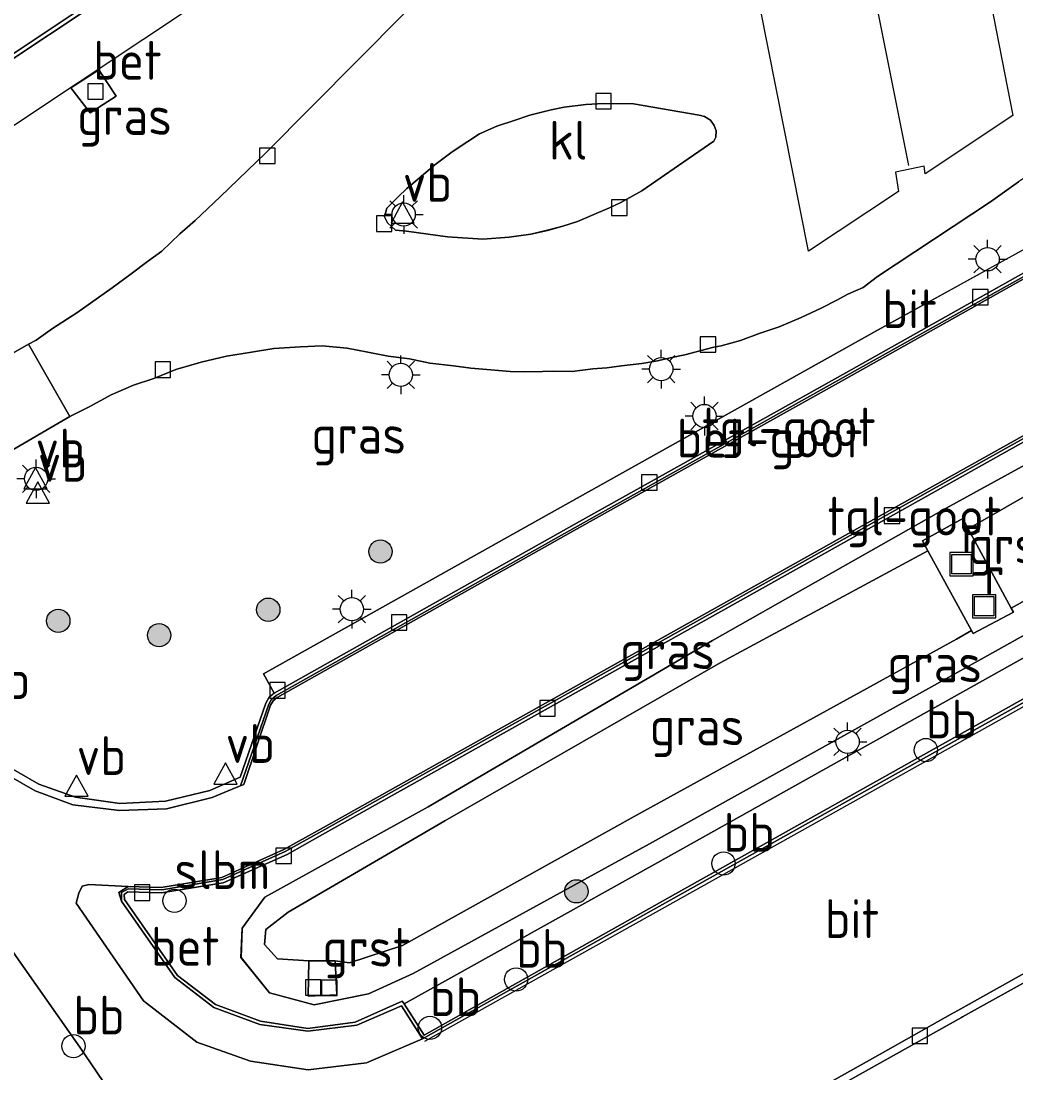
# Model space of a CAD drawing. Extents: x 253736 to 255979, y 477184 to 479215.
# Drawn here: x 254837.1 to 254901.2, y 477930.2 to 477998.1 of the extents above; entities that cross this region are included whole.
import ezdxf
from ezdxf.enums import TextEntityAlignment as Align

# ---------------------------------------------------------------- set-up
doc = ezdxf.new("R2010")
doc.units = 0
for name, color, linetype, lineweight in [('af-bs-rasterhekwerk', 8, 'hekwerk', 18), ('bp-b5-grasland', 8, 'Continuous', 18), ('bp-bs-boom', 8, 'Continuous', 18), ('gw-bs-kruinlijn', 8, 'Continuous', 18), ('gw-bs-teenlijn', 8, 'Continuous', 18), ('kd-bs-nok', 8, 'Continuous', 18), ('mk-bs-streep 0.15', 8, 'Continuous', 18), ('og-b5-bebouwing', 8, 'Continuous', 18), ('og-bs-terreinafscheiding', 8, 'Continuous', 18), ('vh-b5-verh_soort', 8, 'Continuous', 18), ('vh-bs-band', 8, 'Continuous', 18), ('wh-bs-kolk', 8, 'Continuous', 18), ('wh-bs-put', 8, 'Continuous', 18), ('wm-bs-lichtmast', 8, 'Continuous', 18), ('wm-bs-overig', 8, 'Continuous', 18), ('wm-bs-slagboom', 8, 'Continuous', 18), ('wm-bs-verkeersbord', 8, 'Continuous', 18)]:
    doc.layers.add(name, color=color, linetype=linetype, lineweight=lineweight)
doc.styles.add('rtw_iso', font='isocp.shx')
doc.linetypes.add('hekwerk', pattern='A,7,-1.5,[1,RTW.shx,S=0.75,R=0,X=0,Y=0],-1.5', length=10)

# ---------------------------------------------------------------- blocks, each defined once
blk = doc.blocks.new('dtbattr')
at = {"style": 'rtw_iso'}
blk.add_attdef('TAG', (0.591, 0.868), '', height=2.5, dxfattribs=at)
blk = doc.blocks.new('dtb')
blk.add_circle((0, 0), 0.75)
blk = doc.blocks.new('put')
for p, q in [((0.75, 0.75), (-0.75, 0.75)), ((-0.75, 0.75), (-0.75, -0.75)), ((0.75, -0.75), (0.75, 0.75)), ((-0.75, -0.75), (0.75, -0.75))]:
    blk.add_line(p, q)
blk.add_lwpolyline([(-0.625, 0.625), (0.625, 0.625), (0.625, -0.625), (-0.625, -0.625)], close=True)
blk = doc.blocks.new('kolk')
blk.add_lwpolyline([(-0.5, -0.5), (0.5, -0.5), (0.5, 0.5), (-0.5, 0.5)], close=True)
blk = doc.blocks.new('verkeersbord')
for p, q in [((0, 0.75), (-0.75, -0.625)), ((0.75, -0.625), (0, 0.75)), ((-0.75, -0.625), (0.75, -0.625))]:
    blk.add_line(p, q)
blk = doc.blocks.new('dtbattr-r')
at = {"style": 'rtw_iso'}
blk.add_attdef('TAG', text='', height=2.5, dxfattribs=at).set_placement((0, 0), align=Align.MIDDLE_CENTER)
blk = doc.blocks.new('RW1 Buren totaal_ACAD_1_FMEBLOCK78')
at = {"layer": 'bp-b5-grasland'}
for points in [[(15.245, 2.359, 24.467), (-6.34, -9.655, 24.521), (-21.573, -18.012, 24.432), (-24.466, -19.33, 24.416), (-27.952, -20.036, 24.414), (-30.846, -19.28, 24.342), (-32.68, -16.982, 24.235), (-32.614, -15.102, 24.202), (-31.151, -13.096, 24.24), (-20.612, -7.271, 24.233), (-2.275, 3.455, 24.278), (12.789, 11.992, 24.253), (26.947, 19.762, 24.259), (28.778, 20.036, 24.31), (30.002, 19.139, 24.293), (32.68, 14.091, 24.4), (32.482, 12.659, 24.442), (31.518, 11.453, 24.498)], [(16.997, 5.536, 23.639), (30.515, 13.093, 23.603), (30.95, 13.815, 23.667), (28.969, 18.28, 23.773), (27.895, 18.516, 23.691), (14.224, 10.67, 23.641), (13.868, 11.326, 23.791), (11.263, 9.887, 23.729), (11.611, 9.253, 23.63), (-1.773, 2.016, 23.571), (-19.525, -8.183, 23.514), (-29.632, -14.06, 23.543), (-31.069, -15.183, 23.547), (-31.154, -16.157, 23.525), (-30.322, -17.084, 23.561), (-28.314, -17.209, 23.641), (-28.346, -19.486, 24.231), (-26.499, -19.4, 24.196), (-26.614, -17.205, 23.632), (-25.68, -17.33, 23.549), (-22.259, -16.207, 23.587), (-7.136, -7.791, 23.574), (13.456, 3.556, 23.648), (14.433, 4.102, 23.645), (14.535, 3.915, 23.736), (17.132, 5.286, 23.756)]]:
    blk.add_polyline3d(points, close=True, dxfattribs=at)
blk = doc.blocks.new('RW1 Buren totaal_ACAD_1_FMEBLOCK79')
at = {"layer": 'bp-b5-grasland'}
for points in [[(-19.999, -20.823, 24.508), (-20.121, -20.658, 24.51), (-23.147, -22.008, 24.483), (-26.204, -22.415, 24.478), (-29.257, -21.956, 24.461), (-32.169, -20.868, 24.428), (-34.605, -19.011, 24.363), (-38.035, -14.092, 24.279), (-38.052, -13.775, 24.278), (-37.813, -13.606, 24.302), (-35.643, -13.673, 24.288), (-31.669, -13.013, 24.316), (-27.541, -11.188, 24.323), (-25.267, -9.905, 24.351), (11.03, 10.417, 24.389), (31.891, 22.108, 24.387), (32.513, 22.415, 24.373), (35.127, 17.363, 24.458), (38.052, 11.618, 24.583), (25.066, 4.351, 24.555), (-3.827, -11.813, 24.585)], [(17.408, 1.509, 24.467), (33.681, 10.603, 24.498), (34.646, 11.808, 24.442), (34.843, 13.24, 24.4), (32.165, 18.289, 24.293), (30.941, 19.185, 24.31), (29.111, 18.912, 24.259), (14.953, 11.142, 24.253), (-0.112, 2.604, 24.278), (-18.449, -8.122, 24.233), (-28.988, -13.947, 24.24), (-30.451, -15.953, 24.202), (-30.516, -17.833, 24.235), (-28.683, -20.13, 24.342), (-25.788, -20.886, 24.414), (-22.303, -20.181, 24.416), (-19.41, -18.862, 24.432), (-4.177, -10.505, 24.521)]]:
    blk.add_polyline3d(points, close=True, dxfattribs=at)
blk = doc.blocks.new('RW1 Buren totaal_ACAD_1_FMEBLOCK85')
at = {"layer": 'bp-b5-grasland'}
for points in [[(43.465, 20.609, 24.322), (22.615, -0.414, 24.103), (19.684, -3.237, 24.085), (18.083, -4.762, 24.082), (17.101, -5.62, 24.073), (15.924, -6.741, 24.073), (15.017, -7.407, 24.067), (13.951, -8.208, 24.061), (12.736, -9.108, 24.058), (10.446, -10.718, 23.971), (8.882, -11.727, 23.938), (7.823, -12.479, 23.929), (7.342, -12.733, 23.92), (-1.29, -17.695, 23.906), (-12.991, -23.709, 23.963), (-21.991, -27.286, 24.011), (-35.443, -31.88, 23.971)], [(-32.341, -20.108, 24.057), (-13.61, -7.756, 24.114), (6.65, 5.883, 24.136), (26.736, 19.238, 24.162)]]:
    blk.add_polyline3d(points, dxfattribs=at)
blk.add_polyline3d([(12.98, 3.256, 23.842), (11.87, 4.955, 23.842), (10.059, 3.801, 23.842), (11.314, 2.189, 23.842)], close=True, dxfattribs=at)
blk = doc.blocks.new('boom')
blk.add_hatch(color=256).paths.add_polyline_path([(-0.75, 0, 1), (0.75, 0, 1)])
blk.add_circle((0, 0), 0.75)
blk = doc.blocks.new('lantaarnpaal')
for p, q in [((-0.884, 0.884), (-0.53, 0.53)), ((0, 0.75), (0, 1.25)), ((0.53, 0.53), (0.884, 0.884)), ((-0.75, 0), (-1.25, 0)), ((0.75, 0), (1.25, 0)), ((-0.53, -0.53), (-0.884, -0.884)), ((0.53, -0.53), (0.884, -0.884)), ((0, -0.75), (0, -1.25))]:
    blk.add_line(p, q)
blk.add_circle((0, 0), 0.75)
blk = doc.blocks.new('RW1 Buren totaal_ACAD_1_FMEBLOCK884')
at = {"layer": 'vh-b5-verh_soort'}
for points in [[(37.033, 13.706, 24.459), (28.003, 8.693, 24.45), (20.123, 4.313, 24.444), (19.789, 4.191, 24.458), (19.502, 4.211, 24.451), (14.848, 5.585, 24.367), (14.374, 5.609, 24.355), (13.957, 5.482, 24.338), (0.405, -2.127, 24.365), (-16.768, -11.724, 24.374), (-36.456, -22.796, 24.329), (-37.138, -21.547, 24.301), (-19.985, -11.943, 24.38), (2.486, 0.642, 24.392), (19.346, 9.943, 24.549), (17.295, 13.743, 24.294), (27.236, 20.393, 24.427), (30.828, 22.796, 24.417), (32.339, 20.583, 24.45), (35.661, 22.486, 24.45), (37.138, 14.87, 24.45), (36.489, 14.504, 24.45)], [(23.755, 8.004, 24.45), (36.443, 15.026, 24.45), (35.201, 21.32, 24.45), (22.542, 14.285, 24.45)]]:
    blk.add_polyline3d(points, close=True, dxfattribs=at)
blk = doc.blocks.new('RW1 Buren totaal_ACAD_1_FMEBLOCK887')
at = {"layer": 'vh-b5-verh_soort'}
for points in [[(25.838, 22.085, 24.295), (25.579, 21.902, 24.295), (25.06, 21.488, 24.295), (24.778, 21.113, 24.295), (24.624, 20.545, 24.295), (24.621, 20.001, 24.295), (24.683, 19.545, 24.295), (24.773, 19.332, 24.349), (20.544, 16.471, 24.295), (20.815, 16.058, 24.295), (19.461, 15.093, 24.295), (19.533, 14.762, 24.295), (21.659, 3.81, 24.295), (21.696, 3.578, 24.295), (23.387, 4.714, 24.295), (23.737, 4.192, 24.295), (37.268, 13.137, 24.295), (37.545, 12.771, 24.293), (33.881, 10.302, 24.295), (41.503, -0.861, 24.297), (37.884, -3.279, 24.328), (22.335, -13.639, 24.403), (20.529, -14.92, 24.217), (13.248, -19.746, 24.217), (12.311, -20.448, 24.217), (11.336, -20.88, 24.217), (10.581, -21.291, 24.217), (9.686, -21.736, 24.217), (9.287, -21.94, 24.217), (8.315, -22.391, 24.217), (6.897, -22.983, 24.217), (5.667, -23.404, 24.217), (4.394, -23.878, 24.211), (3.163, -24.207, 24.238), (2.683, -24.293, 24.25), (1.864, -24.516, 24.25), (0.825, -24.802, 24.244), (-0.125, -24.984, 24.229), (-0.944, -25.181, 24.211), (-1.969, -25.35, 24.19), (-3.264, -25.501, 24.178), (-4.206, -25.632, 24.175), (-5.128, -25.701, 24.148), (-6.447, -25.872, 24.142), (-7.634, -25.854, 24.148), (-8.355, -25.861, 24.124), (-9.551, -25.889, 24.121), (-10.453, -25.876, 24.121), (-11.703, -25.753, 24.121), (-12.99, -25.648, 24.133), (-14.114, -25.495, 24.151), (-15.621, -25.326, 24.151), (-16.936, -25.052, 24.148), (-18.319, -24.88, 24.148), (-19.627, -24.626, 24.148), (-20.954, -24.374, 24.139), (-22.582, -24.225, 24.091), (-23.98, -24.284, 24.079), (-25.698, -24.378, 24.061), (-27.13, -24.632, 24.052), (-28.74, -24.887, 24.007), (-30.369, -25.279, 23.989), (-32.012, -25.746, 23.983), (-33.424, -26.319, 23.968), (-34.734, -26.746, 23.956), (-36.183, -27.367, 23.956), (-37.556, -28.128, 23.905), (-38.848, -28.782, 23.899), (-41.503, -24.098, 23.92), (-41.022, -23.845, 23.929), (-39.963, -23.093, 23.938), (-38.399, -22.084, 23.971), (-36.109, -20.473, 24.058), (-34.894, -19.573, 24.061), (-33.828, -18.773, 24.067), (-32.921, -18.106, 24.073), (-31.744, -16.986, 24.073), (-30.762, -16.128, 24.082), (-29.161, -14.602, 24.085), (-26.23, -11.78, 24.103), (-5.38, 9.243, 24.322), (-0.749, 13.633, 24.325), (0.09, 14.429, 24.325), (1.111, 15.188, 24.307), (21.266, 28.782, 24.286)], [(2.688, -11.019, 24.322), (2.816, -10.744, 24.319), (2.834, -10.35, 24.316), (2.714, -10.008, 24.316), (2.461, -9.665, 24.313), (2.079, -9.418, 24.322), (1.729, -9.328, 24.325), (-2.495, -8.6, 24.322), (-4.432, -8.578, 24.307), (-5.578, -8.655, 24.307), (-6.959, -8.821, 24.307), (-7.811, -8.99, 24.307), (-9.172, -9.328, 24.307), (-10.185, -9.677, 24.292), (-11.313, -10.051, 24.268), (-12.42, -10.543, 24.253), (-13.185, -11.04, 24.235), (-14.185, -11.698, 24.244), (-15.301, -12.547, 24.247), (-16.326, -13.402, 24.247), (-17.112, -14.064, 24.247), (-17.664, -14.595, 24.247), (-18.406, -15.326, 24.223), (-18.564, -15.891, 24.223), (-18.37, -16.284, 24.22), (-17.84, -16.751, 24.22), (-17.13, -16.823, 24.214), (-14.485, -17.192, 24.217), (-12.211, -17.328, 24.217), (-10.52, -17.205, 24.217), (-9.118, -17.018, 24.217), (-8.046, -16.764, 24.226), (-7.054, -16.496, 24.241), (-6.117, -16.183, 24.262), (-5.05, -15.749, 24.271), (-4.036, -15.306, 24.262), (-3.317, -14.959, 24.262), (-1.954, -14.214, 24.262), (0.407, -12.589, 24.283)]]:
    blk.add_polyline3d(points, close=True, dxfattribs=at)
blk = doc.blocks.new('Deel_d28hz')
at = {"layer": 'af-bs-rasterhekwerk'}
blk.add_polyline3d([(254898.616, 478032.6, 23.896), (254807.686, 477972.091, 23.769)], dxfattribs=at)
at = {"layer": 'bp-b5-grasland'}
for points in [[(254831.962, 477967.766, 23.988), (254840.204, 477972.544, 23.899), (254841.496, 477973.197, 23.905), (254842.869, 477973.959, 23.956), (254844.318, 477974.58, 23.956), (254845.628, 477975.006, 23.968), (254847.04, 477975.58, 23.983), (254848.683, 477976.047, 23.989), (254850.312, 477976.438, 24.007), (254851.922, 477976.694, 24.052), (254853.354, 477976.948, 24.061), (254855.072, 477977.042, 24.079), (254856.47, 477977.101, 24.091), (254858.098, 477976.952, 24.139), (254859.425, 477976.7, 24.148), (254860.733, 477976.446, 24.148), (254862.116, 477976.274, 24.148), (254863.431, 477976, 24.151), (254864.938, 477975.831, 24.151), (254866.062, 477975.677, 24.133), (254867.349, 477975.572, 24.121), (254868.599, 477975.449, 24.121), (254869.501, 477975.437, 24.121), (254870.697, 477975.464, 24.124), (254871.418, 477975.471, 24.148), (254872.605, 477975.454, 24.142), (254873.924, 477975.624, 24.148), (254874.846, 477975.694, 24.175), (254875.788, 477975.824, 24.178), (254877.083, 477975.976, 24.19), (254878.108, 477976.144, 24.211), (254878.927, 477976.342, 24.229), (254879.877, 477976.524, 24.244), (254880.916, 477976.809, 24.25), (254881.735, 477977.032, 24.25), (254882.215, 477977.118, 24.238), (254883.446, 477977.448, 24.211), (254884.719, 477977.922, 24.217), (254885.949, 477978.343, 24.217), (254887.367, 477978.934, 24.217), (254888.339, 477979.386, 24.217), (254888.738, 477979.589, 24.217), (254889.633, 477980.035, 24.217), (254890.388, 477980.446, 24.217), (254891.363, 477980.878, 24.217), (254892.3, 477981.58, 24.217), (254899.581, 477986.405, 24.217), (254901.387, 477987.687, 24.403)], [(254909.188, 477987.443, 24.549), (254892.328, 477978.142, 24.392), (254869.857, 477965.557, 24.38), (254852.704, 477955.953, 24.301), (254853.386, 477954.705, 24.329), (254853.061, 477954.45, 24.35), (254852.853, 477954.049, 24.36), (254851.186, 477949.278, 24.367), (254849.241, 477948.42, 24.306), (254846.371, 477947.727, 24.27), (254843.436, 477947.594, 24.213), (254840.56, 477948.005, 24.192), (254838.204, 477948.832, 24.162), (254835.644, 477950.286, 24.139)], [(254794.715, 477952.748, 23.89), (254801.221, 477954.67, 23.889), (254801.274, 477954.207, 23.877), (254805.885, 477954.791, 23.854), (254810.801, 477955.026, 23.822), (254815.668, 477954.499, 23.761), (254820.137, 477953.344, 23.682), (254823.937, 477951.34, 23.739), (254826.097, 477949.679, 23.722), (254829.579, 477946.406, 23.788), (254832.997, 477942.201, 23.918), (254833.462, 477942.501, 23.939), (254836.587, 477937.935, 24.017), (254840.856, 477931.865, 24.168), (254844.957, 477925.834, 24.282)]]:
    blk.add_polyline3d(points, dxfattribs=at)
for points in [[(254900.919, 477960.177, 23.639), (254898.146, 477965.311, 23.641), (254911.817, 477973.157, 23.691), (254912.891, 477972.921, 23.773), (254914.872, 477968.456, 23.667), (254914.438, 477967.734, 23.603)], [(254898.355, 477958.743, 23.645), (254897.378, 477958.197, 23.648), (254876.786, 477946.85, 23.574), (254861.664, 477938.435, 23.587), (254858.243, 477937.311, 23.549), (254857.308, 477937.436, 23.632), (254855.609, 477937.432, 23.641), (254853.6, 477937.558, 23.561), (254852.768, 477938.485, 23.525), (254852.853, 477939.459, 23.547), (254854.29, 477940.581, 23.543), (254864.397, 477946.459, 23.514), (254882.149, 477956.658, 23.571), (254895.533, 477963.894, 23.63)]]:
    blk.add_polyline3d(points, close=True, dxfattribs=at)
at = {"layer": 'gw-bs-kruinlijn'}
blk.add_polyline3d([(254899.167, 477957.001, 24.467), (254877.583, 477944.987, 24.521), (254862.349, 477936.63, 24.432), (254859.456, 477935.311, 24.416), (254855.971, 477934.606, 24.414), (254853.076, 477935.362, 24.342), (254851.243, 477937.659, 24.235), (254851.308, 477939.539, 24.202), (254852.771, 477941.545, 24.24), (254863.31, 477947.37, 24.233), (254881.647, 477958.096, 24.278), (254896.712, 477966.634, 24.253), (254910.87, 477974.404, 24.259), (254912.7, 477974.677, 24.31), (254913.924, 477973.781, 24.293), (254916.602, 477968.732, 24.4), (254916.405, 477967.3, 24.442), (254915.44, 477966.095, 24.498), (254899.167, 477957.001, 24.467)], dxfattribs=at)
at = {"layer": 'gw-bs-teenlijn'}
for points in [[(254898.146, 477965.311, 23.641), (254911.817, 477973.157, 23.691), (254912.891, 477972.921, 23.773), (254914.872, 477968.456, 23.667), (254914.438, 477967.734, 23.603), (254900.919, 477960.177, 23.639)], [(254855.609, 477937.432, 23.641), (254853.6, 477937.558, 23.561), (254852.768, 477938.485, 23.525), (254852.853, 477939.459, 23.547), (254854.29, 477940.581, 23.543), (254864.397, 477946.459, 23.514), (254882.149, 477956.658, 23.571), (254895.533, 477963.894, 23.63)], [(254898.355, 477958.743, 23.645), (254897.378, 477958.197, 23.648), (254876.786, 477946.85, 23.574), (254861.664, 477938.435, 23.587), (254858.243, 477937.311, 23.549), (254857.308, 477937.436, 23.632)]]:
    blk.add_polyline3d(points, dxfattribs=at)
at = {"layer": 'kd-bs-nok'}
blk.add_polyline3d([(254894.309, 477988.75, 31.228), (254887.947, 478020.561, 31.228)], dxfattribs=at)
at = {"layer": 'mk-bs-streep 0.15'}
blk.add_polyline3d([(254938.367, 477974.373, 24.548), (254923.572, 477966.064, 24.559), (254908.253, 477957.498, 24.55), (254879.088, 477941.178, 24.559), (254863.074, 477932.228, 24.521)], dxfattribs=at)
at = {"layer": 'og-b5-bebouwing'}
blk.add_polyline3d([(254900.652, 478005.175, 28.117), (254898.531, 478004.774, 30.184), (254901.01, 477991.977, 30.094), (254895.376, 477988.216, 30.082), (254895.307, 477988.707, 30.097), (254893.463, 477988.325, 30.142), (254893.653, 477987.076, 30.142), (254887.846, 477983.224, 30.073), (254881.1, 478017.272, 30.061), (254886.946, 478021.053, 30.061), (254887.041, 478020.533, 30.073), (254888.918, 478020.951, 29.926), (254888.698, 478022.222, 29.917), (254894.366, 478026.013, 29.986), (254896.348, 478015.578, 30.142), (254898.546, 478016.029, 28.039)], close=True, dxfattribs=at)
at = {"layer": 'og-bs-terreinafscheiding'}
for points in [[(254896.392, 478035.859, 24.296), (254879.585, 478024.591, 24.234), (254856.809, 478009.464, 24.228), (254836.748, 477996.087, 24.185), (254816.453, 477982.574, 24.182), (254797.669, 477970.059, 24.134), (254774.311, 477954.577, 24.128), (254762.41, 477946.648, 24.104), (254760.484, 477945.293, 24.094), (254760.096, 477944.361, 24.081), (254761.142, 477944.323, 24.07), (254769.95, 477949.032, 24.004), (254777.187, 477952.017, 23.939)], [(254760.096, 477944.361, 24.081), (254760.373, 477944.539, 24.026), (254762.082, 477945.965, 24.021), (254774.533, 477954.218, 24.043), (254797.866, 477969.852, 24.057), (254816.597, 477982.204, 24.114), (254836.857, 477995.843, 24.136), (254856.943, 478009.198, 24.162), (254879.773, 478024.347, 24.183), (254896.57, 478035.597, 24.24)], [(254900.318, 478030.107, 24.286), (254880.163, 478016.513, 24.307), (254879.142, 478015.754, 24.325), (254878.303, 478014.958, 24.325), (254873.672, 478010.569, 24.322), (254852.822, 477989.546, 24.103), (254849.891, 477986.723, 24.085), (254848.29, 477985.198, 24.082), (254847.308, 477984.34, 24.073), (254846.131, 477983.219, 24.073), (254845.224, 477982.553, 24.067), (254844.158, 477981.752, 24.061), (254842.943, 477980.852, 24.058), (254840.653, 477979.242, 23.971), (254839.089, 477978.233, 23.938), (254838.03, 477977.481, 23.929), (254837.549, 477977.227, 23.92)], [(254843.187, 477993.216, 23.842), (254842.077, 477994.915, 23.842), (254840.266, 477993.761, 23.842), (254841.521, 477992.149, 23.842), (254843.187, 477993.216, 23.842)], [(254881.74, 477990.307, 24.322), (254881.868, 477990.582, 24.319), (254881.886, 477990.975, 24.316), (254881.766, 477991.318, 24.316), (254881.513, 477991.661, 24.313), (254881.131, 477991.908, 24.322), (254880.781, 477991.998, 24.325), (254876.557, 477992.726, 24.322), (254874.62, 477992.748, 24.307), (254873.474, 477992.671, 24.307), (254872.093, 477992.505, 24.307), (254871.241, 477992.335, 24.307), (254869.88, 477991.998, 24.307), (254868.867, 477991.648, 24.292), (254867.739, 477991.275, 24.268), (254866.632, 477990.783, 24.253), (254865.867, 477990.286, 24.235), (254864.867, 477989.627, 24.244), (254863.751, 477988.778, 24.247), (254862.726, 477987.924, 24.247), (254861.94, 477987.262, 24.247), (254861.388, 477986.73, 24.247), (254860.646, 477986, 24.223), (254860.488, 477985.434, 24.223), (254860.682, 477985.042, 24.22), (254861.212, 477984.574, 24.22), (254861.922, 477984.503, 24.214), (254864.567, 477984.134, 24.217), (254866.841, 477983.998, 24.217), (254868.532, 477984.121, 24.217), (254869.934, 477984.308, 24.217), (254871.006, 477984.562, 24.226), (254871.998, 477984.83, 24.241), (254872.935, 477985.142, 24.262), (254874.002, 477985.577, 24.271), (254875.016, 477986.02, 24.262), (254875.735, 477986.367, 24.262), (254877.098, 477987.112, 24.262), (254879.459, 477988.736, 24.283), (254881.74, 477990.307, 24.322)], [(254851.22, 477948.717, 24.26), (254851.43, 477948.802, 24.262), (254853.155, 477953.933, 24.23), (254853.315, 477954.217, 24.224), (254853.58, 477954.431, 24.198), (254873.22, 477965.469, 24.231), (254890.31, 477975.027, 24.249), (254903.939, 477982.677, 24.251), (254904.269, 477982.759, 24.246), (254904.59, 477982.721, 24.263), (254909.268, 477981.376, 24.324), (254909.771, 477981.369, 24.346), (254910.119, 477981.507, 24.358), (254911.651, 477982.358, 24.466), (254913.362, 477983.308, 24.484), (254918.009, 477985.888, 24.367), (254927.069, 477990.922, 24.408)], [(254907.137, 477991.244, 24.294), (254909.188, 477987.443, 24.549), (254892.328, 477978.142, 24.392), (254869.857, 477965.557, 24.38), (254852.704, 477955.953, 24.301), (254853.386, 477954.705, 24.329)], [(254926.875, 477991.206, 24.459), (254917.845, 477986.194, 24.45), (254909.965, 477981.813, 24.444), (254909.631, 477981.691, 24.458), (254909.344, 477981.711, 24.451), (254904.69, 477983.085, 24.367), (254904.216, 477983.109, 24.355), (254903.799, 477982.982, 24.338), (254890.247, 477975.373, 24.365), (254873.074, 477965.777, 24.374), (254853.386, 477954.705, 24.329)], [(254840.204, 477972.544, 23.899), (254841.496, 477973.197, 23.905), (254842.869, 477973.959, 23.956), (254844.318, 477974.58, 23.956), (254845.628, 477975.006, 23.968), (254847.04, 477975.58, 23.983), (254848.683, 477976.047, 23.989), (254850.312, 477976.438, 24.007), (254851.922, 477976.694, 24.052), (254853.354, 477976.948, 24.061), (254855.072, 477977.042, 24.079), (254856.47, 477977.101, 24.091), (254858.098, 477976.952, 24.139), (254859.425, 477976.7, 24.148), (254860.733, 477976.446, 24.148), (254862.116, 477976.274, 24.148), (254863.431, 477976, 24.151), (254864.938, 477975.831, 24.151), (254866.062, 477975.677, 24.133), (254867.349, 477975.572, 24.121), (254868.599, 477975.449, 24.121), (254869.501, 477975.437, 24.121), (254870.697, 477975.464, 24.124), (254871.418, 477975.471, 24.148), (254872.605, 477975.454, 24.142), (254873.924, 477975.624, 24.148), (254874.846, 477975.694, 24.175), (254875.788, 477975.824, 24.178), (254877.083, 477975.976, 24.19), (254878.108, 477976.144, 24.211), (254878.927, 477976.342, 24.229), (254879.877, 477976.524, 24.244), (254880.916, 477976.809, 24.25), (254881.735, 477977.032, 24.25), (254882.215, 477977.118, 24.238), (254883.446, 477977.448, 24.211), (254884.719, 477977.922, 24.217), (254885.949, 477978.343, 24.217), (254887.367, 477978.934, 24.217), (254888.339, 477979.386, 24.217), (254888.738, 477979.589, 24.217), (254889.633, 477980.035, 24.217), (254890.388, 477980.446, 24.217), (254891.363, 477980.878, 24.217), (254892.3, 477981.58, 24.217), (254899.581, 477986.405, 24.217), (254901.387, 477987.687, 24.403)], [(254862.952, 477932.415, 24.45), (254859.33, 477930.862, 24.423), (254855.578, 477930.414, 24.4), (254851.858, 477930.969, 24.371), (254848.397, 477932.183, 24.351), (254844.953, 477934.857, 24.306), (254840.605, 477941.148, 24.21), (254840.784, 477941.811, 24.2), (254840.991, 477942.25, 24.166), (254841.439, 477942.367, 24.159), (254843.971, 477942.237, 24.119), (254846.105, 477942.167, 24.163), (254850.007, 477942.805, 24.204), (254854.011, 477944.618, 24.175), (254856.36, 477945.92, 24.221), (254892.567, 477966.203, 24.249), (254913.991, 477978.179, 24.361), (254915.667, 477979.1, 24.375), (254916.313, 477979.466, 24.32), (254929.749, 477986.997, 24.328)], [(254861.76, 477934.669, 24.508), (254861.638, 477934.834, 24.51), (254858.612, 477933.484, 24.483), (254855.555, 477933.077, 24.478), (254852.502, 477933.536, 24.461), (254849.59, 477934.624, 24.428), (254847.154, 477936.481, 24.363), (254843.724, 477941.4, 24.279), (254843.708, 477941.717, 24.278), (254843.946, 477941.886, 24.302), (254846.116, 477941.819, 24.288), (254850.09, 477942.479, 24.316), (254854.219, 477944.304, 24.323), (254856.492, 477945.587, 24.351), (254892.789, 477965.909, 24.389), (254913.65, 477977.6, 24.387), (254914.272, 477977.907, 24.373)], [(254914.272, 477977.907, 24.373), (254916.886, 477972.855, 24.458), (254919.811, 477967.11, 24.583), (254906.825, 477959.843, 24.555), (254877.932, 477943.679, 24.585), (254861.76, 477934.669, 24.508)], [(254828.917, 477972.265, 23.906), (254837.549, 477977.227, 23.92), (254840.204, 477972.544, 23.899), (254831.962, 477967.766, 23.988)], [(254835.644, 477950.286, 24.139), (254838.204, 477948.832, 24.162), (254840.56, 477948.005, 24.192), (254843.436, 477947.594, 24.213), (254846.371, 477947.727, 24.27), (254849.241, 477948.42, 24.306), (254851.186, 477949.278, 24.367), (254852.853, 477954.049, 24.36), (254853.061, 477954.45, 24.35), (254853.386, 477954.705, 24.329)], [(254938.122, 477974.733, 24.6), (254923.484, 477966.522, 24.625), (254908.019, 477957.879, 24.613), (254878.927, 477941.575, 24.623), (254863.049, 477932.641, 24.573)], [(254898.457, 477958.556, 23.736), (254901.054, 477959.927, 23.756), (254900.919, 477960.177, 23.639), (254898.146, 477965.311, 23.641), (254897.791, 477965.968, 23.791), (254895.185, 477964.529, 23.729), (254895.533, 477963.894, 23.63), (254898.355, 477958.743, 23.645), (254898.457, 477958.556, 23.736)], [(254931.601, 477953.317, 24.241), (254930.523, 477952.713, 24.197), (254926.708, 477950.575, 24.193), (254921.761, 477947.803, 24.188), (254916.822, 477945.035, 24.184), (254914.212, 477943.573, 24.181), (254911.868, 477942.264, 24.182), (254906.882, 477939.481, 24.183), (254901.971, 477936.739, 24.185), (254897.464, 477934.223, 24.186), (254897.01, 477933.968, 24.186), (254892.11, 477931.215, 24.182), (254887.133, 477928.418, 24.177), (254882.253, 477925.677, 24.173), (254877.339, 477922.916, 24.169), (254873.602, 477920.816, 24.166), (254872.44, 477920.163, 24.198)], [(254932.275, 477953.125, 24.241), (254930.811, 477952.305, 24.192), (254927.382, 477950.385, 24.192), (254922.433, 477947.614, 24.191), (254917.493, 477944.848, 24.191), (254914.48, 477943.161, 24.191), (254912.538, 477942.074, 24.189), (254907.557, 477939.287, 24.184), (254902.655, 477936.544, 24.18), (254897.78, 477933.816, 24.175), (254897.701, 477933.772, 24.175), (254892.792, 477931.023, 24.176), (254887.8, 477928.228, 24.178), (254882.911, 477925.491, 24.179), (254877.979, 477922.73, 24.18), (254873.904, 477920.448, 24.181), (254873.074, 477919.983, 24.192)], [(254833.462, 477942.501, 23.939), (254836.587, 477937.935, 24.017), (254840.856, 477931.865, 24.168), (254844.957, 477925.834, 24.282), (254849.344, 477919.574, 24.35), (254854.059, 477912.886, 24.447), (254858.245, 477906.975, 24.507), (254862.362, 477901.082, 24.492), (254865.263, 477896.793, 24.576), (254868.385, 477893.035, 24.585), (254872.057, 477889.401, 24.567), (254875.991, 477887.105, 24.565), (254880.284, 477885.851, 24.538), (254884.928, 477885.42, 24.521), (254889.421, 477885.892, 24.498), (254891.476, 477886.631, 24.491), (254891.521, 477886.426, 24.563), (254894.346, 477887.434, 24.619), (254897.058, 477888.757, 24.627), (254902.653, 477891.895, 24.602)], [(254843.538, 477941.28, 24.143), (254843.367, 477941.841, 24.17), (254843.971, 477942.237, 24.119)], [(254857.308, 477937.436, 23.632), (254855.609, 477937.432, 23.641), (254855.576, 477935.156, 24.231), (254857.423, 477935.241, 24.196), (254857.308, 477937.436, 23.632)], [(254863.049, 477932.641, 24.573), (254861.76, 477934.669, 24.508)]]:
    blk.add_polyline3d(points, dxfattribs=at)
at = {"layer": 'vh-b5-verh_soort'}
for points in [[(254787.342, 477978.155, 24.473), (254808.713, 477992.404, 24.512), (254829.925, 478006.579, 24.528), (254849.132, 478019.36, 24.545), (254870.121, 478033.301, 24.564), (254889.358, 478046.162, 24.602), (254890.251, 478044.853, 24.572), (254892.201, 478041.997, 24.488), (254894.152, 478039.139, 24.409), (254896.392, 478035.859, 24.296), (254879.585, 478024.591, 24.234), (254856.809, 478009.464, 24.228), (254836.748, 477996.087, 24.185), (254816.453, 477982.574, 24.182), (254797.669, 477970.059, 24.134)], [(254913.991, 477978.179, 24.361), (254892.567, 477966.203, 24.249), (254856.36, 477945.92, 24.221), (254854.011, 477944.618, 24.175), (254850.007, 477942.805, 24.204), (254846.105, 477942.167, 24.163), (254843.971, 477942.237, 24.119), (254841.439, 477942.367, 24.159), (254840.991, 477942.25, 24.166), (254840.784, 477941.811, 24.2), (254840.605, 477941.148, 24.21), (254844.953, 477934.857, 24.306), (254848.397, 477932.183, 24.351), (254851.858, 477930.969, 24.371), (254855.578, 477930.414, 24.4), (254859.33, 477930.862, 24.423), (254862.952, 477932.415, 24.45), (254878.966, 477941.365, 24.488), (254908.131, 477957.685, 24.479)], [(254901.971, 477936.739, 24.185), (254897.464, 477934.223, 24.186), (254897.01, 477933.968, 24.186), (254892.11, 477931.215, 24.182), (254887.133, 477928.418, 24.177)], [(254887.8, 477928.228, 24.178), (254892.792, 477931.023, 24.176), (254897.701, 477933.772, 24.175), (254897.78, 477933.816, 24.175), (254902.655, 477936.544, 24.18)], [(254844.957, 477925.834, 24.282), (254840.856, 477931.865, 24.168), (254836.587, 477937.935, 24.017), (254833.462, 477942.501, 23.939), (254830.333, 477947.051, 23.844), (254827.367, 477951.218, 23.779), (254825.512, 477953.542, 23.801), (254821.421, 477956.137, 23.81), (254816.007, 477957.396, 23.882), (254810.786, 477956.947, 23.891), (254805.773, 477955.795, 23.905), (254801.221, 477954.67, 23.889), (254794.715, 477952.748, 23.89)], [(254828.917, 477972.265, 23.906), (254837.549, 477977.227, 23.92), (254840.204, 477972.544, 23.899), (254831.962, 477967.766, 23.988)], [(254835.367, 477949.882, 24.033), (254837.968, 477948.409, 24.065), (254840.405, 477947.505, 24.101), (254843.411, 477947.133, 24.096), (254846.441, 477947.249, 24.174), (254849.388, 477947.975, 24.224), (254850.936, 477948.619, 24.244), (254851.22, 477948.717, 24.26), (254851.43, 477948.802, 24.262), (254853.155, 477953.933, 24.23), (254853.315, 477954.217, 24.224), (254853.58, 477954.431, 24.198), (254873.22, 477965.469, 24.231), (254890.31, 477975.027, 24.249), (254903.939, 477982.677, 24.251)], [(254903.878, 477982.798, 24.251), (254890.271, 477975.17, 24.249), (254873.139, 477965.591, 24.219), (254853.51, 477954.559, 24.193), (254853.194, 477954.281, 24.22), (254853.048, 477953.988, 24.238), (254851.22, 477948.717, 24.26), (254850.936, 477948.619, 24.244), (254849.388, 477947.975, 24.224), (254846.441, 477947.249, 24.174), (254843.411, 477947.133, 24.096), (254840.405, 477947.505, 24.101), (254837.968, 477948.409, 24.065), (254835.367, 477949.882, 24.033)], [(254835.644, 477950.286, 24.139), (254838.204, 477948.832, 24.162), (254840.56, 477948.005, 24.192), (254843.436, 477947.594, 24.213), (254846.371, 477947.727, 24.27), (254849.241, 477948.42, 24.306), (254851.186, 477949.278, 24.367), (254852.853, 477954.049, 24.36), (254853.061, 477954.45, 24.35), (254853.386, 477954.705, 24.329), (254873.074, 477965.777, 24.374), (254890.247, 477975.373, 24.365), (254903.799, 477982.982, 24.338)], [(254903.939, 477982.677, 24.251), (254890.31, 477975.027, 24.249), (254873.22, 477965.469, 24.231), (254853.58, 477954.431, 24.198), (254853.315, 477954.217, 24.224), (254853.155, 477953.933, 24.23), (254851.43, 477948.802, 24.262), (254851.22, 477948.717, 24.26), (254853.048, 477953.988, 24.238), (254853.194, 477954.281, 24.22), (254853.51, 477954.559, 24.193), (254873.139, 477965.591, 24.219), (254890.271, 477975.17, 24.249), (254903.878, 477982.798, 24.251)], [(254913.65, 477977.6, 24.387), (254892.789, 477965.909, 24.389), (254856.492, 477945.587, 24.351), (254854.219, 477944.304, 24.323), (254850.09, 477942.479, 24.316), (254846.116, 477941.819, 24.288), (254843.946, 477941.886, 24.302), (254843.708, 477941.717, 24.278), (254843.724, 477941.4, 24.279), (254847.154, 477936.481, 24.363), (254849.59, 477934.624, 24.428), (254852.502, 477933.536, 24.461), (254855.555, 477933.077, 24.478), (254858.612, 477933.484, 24.483), (254861.638, 477934.834, 24.51), (254861.76, 477934.669, 24.508), (254863.049, 477932.641, 24.573), (254878.927, 477941.575, 24.623), (254908.019, 477957.879, 24.613)], [(254908.131, 477957.685, 24.479), (254878.966, 477941.365, 24.488), (254862.952, 477932.415, 24.45), (254861.595, 477934.535, 24.376), (254858.704, 477933.285, 24.365), (254855.553, 477932.895, 24.348), (254852.459, 477933.326, 24.299), (254849.487, 477934.429, 24.287), (254846.986, 477936.363, 24.257), (254843.538, 477941.28, 24.143), (254843.532, 477941.852, 24.152), (254843.969, 477942.078, 24.153), (254846.14, 477942.024, 24.148), (254850.061, 477942.677, 24.197), (254854.096, 477944.497, 24.181), (254856.449, 477945.804, 24.224), (254892.669, 477966.073, 24.241), (254916.455, 477979.384, 24.3)], [(254902.655, 477936.544, 24.18), (254897.78, 477933.816, 24.175), (254897.701, 477933.772, 24.175), (254892.792, 477931.023, 24.176), (254887.8, 477928.228, 24.178), (254882.911, 477925.491, 24.179), (254877.979, 477922.73, 24.18), (254873.904, 477920.448, 24.181), (254873.074, 477919.983, 24.192), (254872.44, 477920.163, 24.198), (254873.602, 477920.816, 24.166), (254877.339, 477922.916, 24.169), (254882.253, 477925.677, 24.173), (254887.133, 477928.418, 24.177), (254892.11, 477931.215, 24.182), (254897.01, 477933.968, 24.186), (254897.464, 477934.223, 24.186), (254901.971, 477936.739, 24.185)]]:
    blk.add_polyline3d(points, dxfattribs=at)
for points in [[(254896.57, 478035.597, 24.24), (254879.773, 478024.347, 24.183), (254856.943, 478009.198, 24.162), (254836.857, 477995.843, 24.136), (254816.597, 477982.204, 24.114), (254797.866, 477969.852, 24.057), (254774.533, 477954.218, 24.043), (254762.082, 477945.965, 24.021), (254760.373, 477944.539, 24.026), (254760.096, 477944.361, 24.081), (254760.484, 477945.293, 24.094), (254762.41, 477946.648, 24.104), (254774.311, 477954.577, 24.128), (254797.669, 477970.059, 24.134), (254816.453, 477982.574, 24.182), (254836.748, 477996.087, 24.185), (254856.809, 478009.464, 24.228), (254879.585, 478024.591, 24.234), (254896.392, 478035.859, 24.296)], [(254843.187, 477993.216, 23.842), (254841.521, 477992.149, 23.842), (254840.266, 477993.761, 23.842), (254842.077, 477994.915, 23.842)], [(254881.74, 477990.307, 24.322), (254879.459, 477988.736, 24.283), (254877.098, 477987.112, 24.262), (254875.735, 477986.367, 24.262), (254875.016, 477986.02, 24.262), (254874.002, 477985.577, 24.271), (254872.935, 477985.142, 24.262), (254871.998, 477984.83, 24.241), (254871.006, 477984.562, 24.226), (254869.934, 477984.308, 24.217), (254868.532, 477984.121, 24.217), (254866.841, 477983.998, 24.217), (254864.567, 477984.134, 24.217), (254861.922, 477984.503, 24.214), (254861.212, 477984.574, 24.22), (254860.682, 477985.042, 24.22), (254860.488, 477985.434, 24.223), (254860.646, 477986, 24.223), (254861.388, 477986.73, 24.247), (254861.94, 477987.262, 24.247), (254862.726, 477987.924, 24.247), (254863.751, 477988.778, 24.247), (254864.867, 477989.627, 24.244), (254865.867, 477990.286, 24.235), (254866.632, 477990.783, 24.253), (254867.739, 477991.275, 24.268), (254868.867, 477991.648, 24.292), (254869.88, 477991.998, 24.307), (254871.241, 477992.335, 24.307), (254872.093, 477992.505, 24.307), (254873.474, 477992.671, 24.307), (254874.62, 477992.748, 24.307), (254876.557, 477992.726, 24.322), (254880.781, 477991.998, 24.325), (254881.131, 477991.908, 24.322), (254881.513, 477991.661, 24.313), (254881.766, 477991.318, 24.316), (254881.886, 477990.975, 24.316), (254881.868, 477990.582, 24.319)], [(254929.83, 477986.878, 24.28), (254916.455, 477979.384, 24.3), (254892.669, 477966.073, 24.241), (254856.449, 477945.804, 24.224), (254854.096, 477944.497, 24.181), (254850.061, 477942.677, 24.197), (254846.14, 477942.024, 24.148), (254843.969, 477942.078, 24.153), (254843.532, 477941.852, 24.152), (254843.538, 477941.28, 24.143), (254843.367, 477941.841, 24.17), (254843.971, 477942.237, 24.119), (254846.105, 477942.167, 24.163), (254850.007, 477942.805, 24.204), (254854.011, 477944.618, 24.175), (254856.36, 477945.92, 24.221), (254892.567, 477966.203, 24.249), (254913.991, 477978.179, 24.361), (254915.667, 477979.1, 24.375), (254916.313, 477979.466, 24.32), (254929.749, 477986.997, 24.328)], [(254936.822, 477976.635, 24.586), (254938.122, 477974.733, 24.6), (254923.484, 477966.522, 24.625), (254908.019, 477957.879, 24.613), (254878.927, 477941.575, 24.623), (254863.049, 477932.641, 24.573), (254861.76, 477934.669, 24.508), (254877.932, 477943.679, 24.585), (254906.825, 477959.843, 24.555), (254919.811, 477967.11, 24.583), (254916.886, 477972.855, 24.458), (254914.272, 477977.907, 24.373), (254915.659, 477978.712, 24.358), (254918.456, 477973.232, 24.501), (254921.191, 477967.92, 24.606), (254935.671, 477975.988, 24.588)], [(254898.146, 477965.311, 23.641), (254900.919, 477960.177, 23.639), (254901.054, 477959.927, 23.756), (254898.457, 477958.556, 23.736), (254898.355, 477958.743, 23.645), (254895.533, 477963.894, 23.63), (254895.185, 477964.529, 23.729), (254897.791, 477965.968, 23.791)], [(254843.971, 477942.237, 24.119), (254843.367, 477941.841, 24.17), (254843.538, 477941.28, 24.143), (254846.986, 477936.363, 24.257), (254849.487, 477934.429, 24.287), (254852.459, 477933.326, 24.299), (254855.553, 477932.895, 24.348), (254858.704, 477933.285, 24.365), (254861.595, 477934.535, 24.376), (254862.952, 477932.415, 24.45), (254859.33, 477930.862, 24.423), (254855.578, 477930.414, 24.4), (254851.858, 477930.969, 24.371), (254848.397, 477932.183, 24.351), (254844.953, 477934.857, 24.306), (254840.605, 477941.148, 24.21), (254840.784, 477941.811, 24.2), (254840.991, 477942.25, 24.166), (254841.439, 477942.367, 24.159)], [(254855.609, 477937.432, 23.641), (254857.308, 477937.436, 23.632), (254857.423, 477935.241, 24.196), (254855.576, 477935.156, 24.231)]]:
    blk.add_polyline3d(points, close=True, dxfattribs=at)
at = {"layer": 'vh-bs-band'}
for points in [[(254926.992, 477991.035, 24.357), (254917.941, 477986.01, 24.354), (254910.071, 477981.632, 24.346), (254909.731, 477981.509, 24.341), (254909.281, 477981.549, 24.34), (254904.65, 477982.853, 24.254), (254904.258, 477982.911, 24.253), (254903.878, 477982.798, 24.251), (254890.271, 477975.17, 24.249), (254873.139, 477965.591, 24.219), (254853.51, 477954.559, 24.193), (254853.194, 477954.281, 24.22), (254853.048, 477953.988, 24.238), (254851.22, 477948.717, 24.26), (254850.936, 477948.619, 24.244), (254849.388, 477947.975, 24.224), (254846.441, 477947.249, 24.174), (254843.411, 477947.133, 24.096), (254840.405, 477947.505, 24.101), (254837.968, 477948.409, 24.065), (254835.367, 477949.882, 24.033), (254833.555, 477951.452, 23.946), (254832.179, 477953.089, 23.957)], [(254855.553, 477932.895, 24.348), (254852.459, 477933.326, 24.299), (254849.487, 477934.429, 24.287), (254846.986, 477936.363, 24.257), (254843.538, 477941.28, 24.143), (254843.532, 477941.852, 24.152), (254843.969, 477942.078, 24.153), (254846.14, 477942.024, 24.148), (254850.061, 477942.677, 24.197), (254854.096, 477944.497, 24.181), (254856.449, 477945.804, 24.224), (254892.669, 477966.073, 24.241), (254916.455, 477979.384, 24.3), (254929.83, 477986.878, 24.28)], [(254938.241, 477974.558, 24.477), (254923.45, 477966.251, 24.488), (254908.131, 477957.685, 24.479), (254878.966, 477941.365, 24.488), (254862.952, 477932.415, 24.45), (254861.595, 477934.535, 24.376), (254858.704, 477933.285, 24.365), (254855.553, 477932.895, 24.348)]]:
    blk.add_polyline3d(points, dxfattribs=at)
at = {"layer": 'bp-b5-grasland'}
for name, p in [('RW1 Buren totaal_ACAD_1_FMEBLOCK85', (254830.207, 477989.96)), ('RW1 Buren totaal_ACAD_1_FMEBLOCK79', (254881.7595, 477955.492)), ('RW1 Buren totaal_ACAD_1_FMEBLOCK78', (254883.9225, 477954.6415))]:
    blk.add_blockref(name, p, dxfattribs=at)
ref = blk.add_blockref('dtbattr-r', (254840.679688, 477989.96875, 23.975486), dxfattribs=at)
ref.add_attrib('TAG', 'gras', dxfattribs={"layer": '0', "height": 2.5, "style": 'rtw_iso'}).set_placement((254840.679688, 477989.96875, 23.975486), align=Align.BOTTOM_LEFT)
ref = blk.add_blockref('dtbattr-r', (254855.78125, 477969.40625, 24.167359), dxfattribs=at)
ref.add_attrib('TAG', 'gras', dxfattribs={"layer": '0', "height": 2.5, "style": 'rtw_iso'}).set_placement((254855.78125, 477969.40625, 24.167359), align=Align.BOTTOM_LEFT)
ref = blk.add_blockref('dtbattr-r', (254875.6875, 477955.5, 24.388), dxfattribs=at)
ref.add_attrib('TAG', 'gras', dxfattribs={"layer": '0', "height": 2.5, "style": 'rtw_iso'}).set_placement((254875.6875, 477955.5, 24.388), align=Align.BOTTOM_LEFT)
ref = blk.add_blockref('dtbattr-r', (254892.921875, 477954.65625, 23.955674), dxfattribs=at)
ref.add_attrib('TAG', 'gras', dxfattribs={"layer": '0', "height": 2.5, "style": 'rtw_iso'}).set_placement((254892.921875, 477954.65625, 23.955674), align=Align.BOTTOM_LEFT)
ref = blk.add_blockref('dtbattr-r', (254877.601562, 477950.59375, 23.587467), dxfattribs=at)
ref.add_attrib('TAG', 'gras', dxfattribs={"layer": '0', "height": 2.5, "style": 'rtw_iso'}).set_placement((254877.601562, 477950.59375, 23.587467), align=Align.BOTTOM_LEFT)
at = {"layer": 'bp-bs-boom'}
for p in [(254860.239, 477963.836, 24.096), (254853.003, 477960.088, 24.118), (254839.46, 477959.37, 23.848), (254845.961, 477958.443, 23.949), (254872.872, 477941.918, 24.49)]:
    blk.add_blockref('boom', p, dxfattribs=at)
at = {"layer": 'vh-b5-verh_soort'}
for name, p in [('RW1 Buren totaal_ACAD_1_FMEBLOCK887', (254879.052, 478001.3255)), ('RW1 Buren totaal_ACAD_1_FMEBLOCK884', (254889.842, 477977.5005))]:
    blk.add_blockref(name, p, dxfattribs=at)
ref = blk.add_blockref('dtbattr-r', (254841.710938, 477993.53125, 23.842), dxfattribs=at)
ref.add_attrib('TAG', 'bet', dxfattribs={"layer": '0', "height": 2.5, "style": 'rtw_iso'}).set_placement((254841.710938, 477993.53125, 23.842), align=Align.BOTTOM_LEFT)
ref = blk.add_blockref('dtbattr-r', (254871.101562, 477988.375, 24.268225), dxfattribs=at)
ref.add_attrib('TAG', 'kl', dxfattribs={"layer": '0', "height": 2.5, "style": 'rtw_iso'}).set_placement((254871.101562, 477988.375, 24.268225), align=Align.BOTTOM_LEFT)
ref = blk.add_blockref('dtbattr-r', (254892.609375, 477977.5, 24.416393), dxfattribs=at)
ref.add_attrib('TAG', 'bit', dxfattribs={"layer": '0', "height": 2.5, "style": 'rtw_iso'}).set_placement((254892.609375, 477977.5, 24.416393), align=Align.BOTTOM_LEFT)
ref = blk.add_blockref('dtbattr-r', (254880.945312, 477969.875, 24.296452), dxfattribs=at)
ref.add_attrib('TAG', 'tgl-goot', dxfattribs={"layer": '0', "height": 2.5, "style": 'rtw_iso'}).set_placement((254880.945312, 477969.875, 24.296452), align=Align.BOTTOM_LEFT)
ref = blk.add_blockref('dtbattr-r', (254879.34375, 477969.15625, 24.260196), dxfattribs=at)
ref.add_attrib('TAG', 'bet-goot', dxfattribs={"layer": '0', "height": 2.5, "style": 'rtw_iso'}).set_placement((254879.34375, 477969.15625, 24.260196), align=Align.BOTTOM_LEFT)
ref = blk.add_blockref('dtbattr-r', (254889.046875, 477964.125, 24.226545), dxfattribs=at)
ref.add_attrib('TAG', 'tgl-goot', dxfattribs={"layer": '0', "height": 2.5, "style": 'rtw_iso'}).set_placement((254889.046875, 477964.125, 24.226545), align=Align.BOTTOM_LEFT)
ref = blk.add_blockref('dtbattr-r', (254898.125, 477962.28125, 23.689778), dxfattribs=at)
ref.add_attrib('TAG', 'grst', dxfattribs={"layer": '0', "height": 2.5, "style": 'rtw_iso'}).set_placement((254898.125, 477962.28125, 23.689778), align=Align.BOTTOM_LEFT)
ref = blk.add_blockref('dtbattr-r', (254888.890625, 477938.15625, 24.235759), dxfattribs=at)
ref.add_attrib('TAG', 'bit', dxfattribs={"layer": '0', "height": 2.5, "style": 'rtw_iso'}).set_placement((254888.890625, 477938.15625, 24.235759), align=Align.BOTTOM_LEFT)
ref = blk.add_blockref('dtbattr-r', (254845.429688, 477936.375, 24.27595), dxfattribs=at)
ref.add_attrib('TAG', 'bet', dxfattribs={"layer": '0', "height": 2.5, "style": 'rtw_iso'}).set_placement((254845.429688, 477936.375, 24.27595), align=Align.BOTTOM_LEFT)
ref = blk.add_blockref('dtbattr-r', (254856.5, 477936.3125, 23.8682), dxfattribs=at)
ref.add_attrib('TAG', 'grst', dxfattribs={"layer": '0', "height": 2.5, "style": 'rtw_iso'}).set_placement((254856.5, 477936.3125, 23.8682), align=Align.BOTTOM_LEFT)
at = {"layer": 'wh-bs-kolk'}
for p in [(254841.862, 477993.52, 23.815), (254874.617, 477992.899, 24.259), (254852.946, 477989.371, 24.127), (254875.646, 477986.029, 24.223), (254860.478, 477984.997, 24.094), (254898.919, 477980.255, 24.346), (254881.365, 477977.197, 24.187), (254846.203, 477975.569, 24.019), (254877.573, 477968.299, 24.353), (254893.226, 477966.159, 24.384), (254861.44, 477959.267, 24.347), (254853.598, 477954.889, 24.344), (254871.008, 477953.73, 24.364), (254853.99, 477944.207, 24.32), (254844.866, 477941.829, 24.283), (254855.9, 477935.712, 24.082), (254856.938, 477935.693, 24.068), (254895.026, 477932.594, 24.132)]:
    blk.add_blockref('kolk', p, dxfattribs=at)
at = {"layer": 'wh-bs-put'}
ref = blk.add_blockref('dtbattr', (254897.702, 477963.034, 23.699), dxfattribs=at)
ref.add_attrib('TAG', 'r', dxfattribs={"layer": '0', "height": 2.5, "style": 'rtw_iso'}).set_placement((254897.702, 477963.034, 23.699), align=Align.BOTTOM_LEFT)
for p in [(254897.702, 477963.034, 23.699), (254899.171, 477960.308, 23.717)]:
    blk.add_blockref('put', p, dxfattribs=at)
ref = blk.add_blockref('dtbattr', (254899.171, 477960.308, 23.717), dxfattribs=at)
ref.add_attrib('TAG', 'r', dxfattribs={"layer": '0', "height": 2.5, "style": 'rtw_iso'}).set_placement((254899.171, 477960.308, 23.717), align=Align.BOTTOM_LEFT)
at = {"layer": 'wm-bs-lichtmast'}
for p in [(254861.734, 477985.588, 24.238), (254899.393, 477982.694, 24.509), (254878.347, 477975.61, 24.319), (254861.545, 477975.236, 24.292), (254881.129, 477972.584, 24.289), (254838.029, 477968.538, 23.95), (254858.397, 477960.121, 24.124), (254890.364, 477951.567, 24.46)]:
    blk.add_blockref('lantaarnpaal', p, dxfattribs=at)
at = {"layer": 'wm-bs-overig'}
ref = blk.add_blockref('dtbattr', (254895.411, 477951.034, 24.617), dxfattribs=at)
ref.add_attrib('TAG', 'bb', dxfattribs={"layer": '0', "height": 2.5, "style": 'rtw_iso'}).set_placement((254895.411, 477951.034, 24.617), align=Align.BOTTOM_LEFT)
for p in [(254895.411, 477951.034, 24.617), (254882.363, 477943.717, 24.625), (254868.989, 477936.239, 24.62), (254863.429, 477933.116, 24.592), (254840.436, 477931.934, 24.192)]:
    blk.add_blockref('dtb', p, dxfattribs=at)
ref = blk.add_blockref('dtbattr', (254882.363, 477943.717, 24.625), dxfattribs=at)
ref.add_attrib('TAG', 'bb', dxfattribs={"layer": '0', "height": 2.5, "style": 'rtw_iso'}).set_placement((254882.363, 477943.717, 24.625), align=Align.BOTTOM_LEFT)
ref = blk.add_blockref('dtbattr', (254868.989, 477936.239, 24.62), dxfattribs=at)
ref.add_attrib('TAG', 'bb', dxfattribs={"layer": '0', "height": 2.5, "style": 'rtw_iso'}).set_placement((254868.989, 477936.239, 24.62), align=Align.BOTTOM_LEFT)
ref = blk.add_blockref('dtbattr', (254863.429, 477933.116, 24.592), dxfattribs=at)
ref.add_attrib('TAG', 'bb', dxfattribs={"layer": '0', "height": 2.5, "style": 'rtw_iso'}).set_placement((254863.429, 477933.116, 24.592), align=Align.BOTTOM_LEFT)
ref = blk.add_blockref('dtbattr', (254840.436, 477931.934, 24.192), dxfattribs=at)
ref.add_attrib('TAG', 'bb', dxfattribs={"layer": '0', "height": 2.5, "style": 'rtw_iso'}).set_placement((254840.436, 477931.934, 24.192), align=Align.BOTTOM_LEFT)
at = {"layer": 'wm-bs-slagboom'}
ref = blk.add_blockref('dtbattr', (254846.949, 477941.313, 24.172), dxfattribs=at)
ref.add_attrib('TAG', 'slbm', dxfattribs={"layer": '0', "height": 2.5, "style": 'rtw_iso'}).set_placement((254846.949, 477941.313, 24.172), align=Align.BOTTOM_LEFT)
blk.add_blockref('dtb', (254846.949, 477941.313, 24.172), dxfattribs=at)
at = {"layer": 'wm-bs-verkeersbord'}
ref = blk.add_blockref('dtbattr', (254861.669, 477985.647, 24.247), dxfattribs=at)
ref.add_attrib('TAG', 'vb', dxfattribs={"layer": '0', "height": 2.5, "style": 'rtw_iso'}).set_placement((254861.669, 477985.647, 24.247), align=Align.BOTTOM_LEFT)
for p in [(254861.669, 477985.647, 24.247), (254837.99, 477968.507, 23.998), (254838.136, 477967.59, 23.953), (254850.245, 477949.453, 24.347), (254840.641, 477948.674, 24.191)]:
    blk.add_blockref('verkeersbord', p, dxfattribs=at)
ref = blk.add_blockref('dtbattr', (254837.99, 477968.507, 23.998), dxfattribs=at)
ref.add_attrib('TAG', 'vb', dxfattribs={"layer": '0', "height": 2.5, "style": 'rtw_iso'}).set_placement((254837.99, 477968.507, 23.998), align=Align.BOTTOM_LEFT)
ref = blk.add_blockref('dtbattr', (254838.136, 477967.59, 23.953), dxfattribs=at)
ref.add_attrib('TAG', 'vb', dxfattribs={"layer": '0', "height": 2.5, "style": 'rtw_iso'}).set_placement((254838.136, 477967.59, 23.953), align=Align.BOTTOM_LEFT)
ref = blk.add_blockref('dtbattr', (254834.456, 477953.574, 24.016), dxfattribs=at)
ref.add_attrib('TAG', 'vb', dxfattribs={"layer": '0', "height": 2.5, "style": 'rtw_iso'}).set_placement((254834.456, 477953.574, 24.016), align=Align.BOTTOM_LEFT)
ref = blk.add_blockref('dtbattr', (254850.245, 477949.453, 24.347), dxfattribs=at)
ref.add_attrib('TAG', 'vb', dxfattribs={"layer": '0', "height": 2.5, "style": 'rtw_iso'}).set_placement((254850.245, 477949.453, 24.347), align=Align.BOTTOM_LEFT)
ref = blk.add_blockref('dtbattr', (254840.641, 477948.674, 24.191), dxfattribs=at)
ref.add_attrib('TAG', 'vb', dxfattribs={"layer": '0', "height": 2.5, "style": 'rtw_iso'}).set_placement((254840.641, 477948.674, 24.191), align=Align.BOTTOM_LEFT)

msp = doc.modelspace()

# ---------------------------------------------------------------- block references
at = {"linetype": 'ByBlock'}
msp.add_blockref('Deel_d28hz', (0, 0), dxfattribs=at)
msp.add_blockref('Deel_d28hz', (0, 0), dxfattribs=at)

doc.saveas('drawing.dxf')
